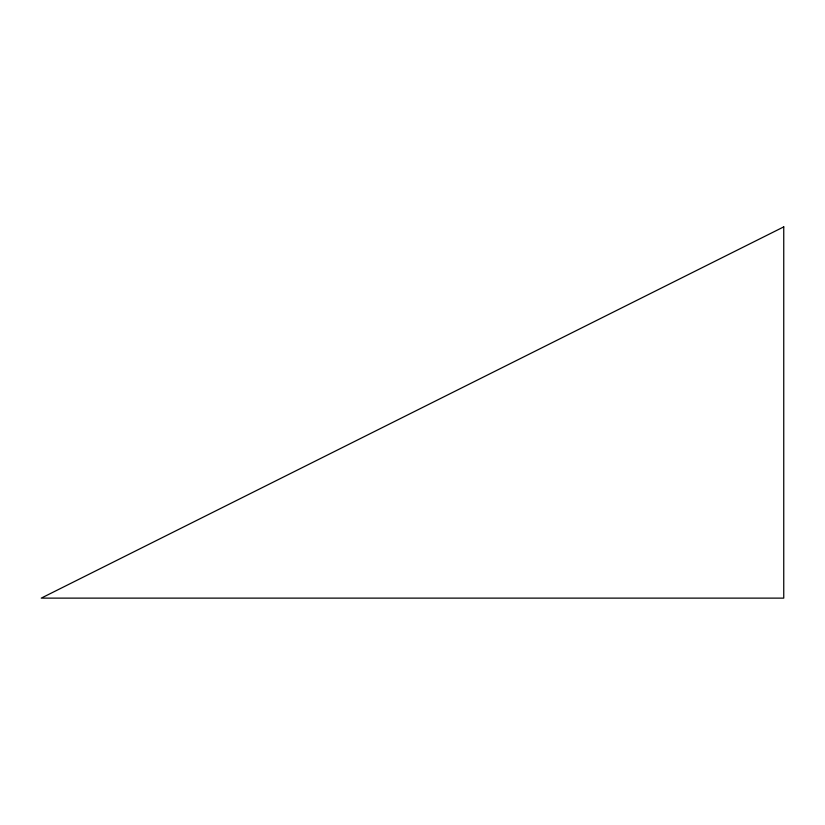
<?xml version="1.0" encoding="UTF-8"?>
<svg xmlns="http://www.w3.org/2000/svg" width="825" height="825" viewBox="0 0 825 825"><rect width="100%" height="100%" fill="white"/><g stroke="black" fill="none" stroke-linecap="round" stroke-linejoin="round"><path stroke-width="1.24" d="M783.75 226.875L41.25 598.125L783.75 598.125L783.75 226.875"/></g></svg>
